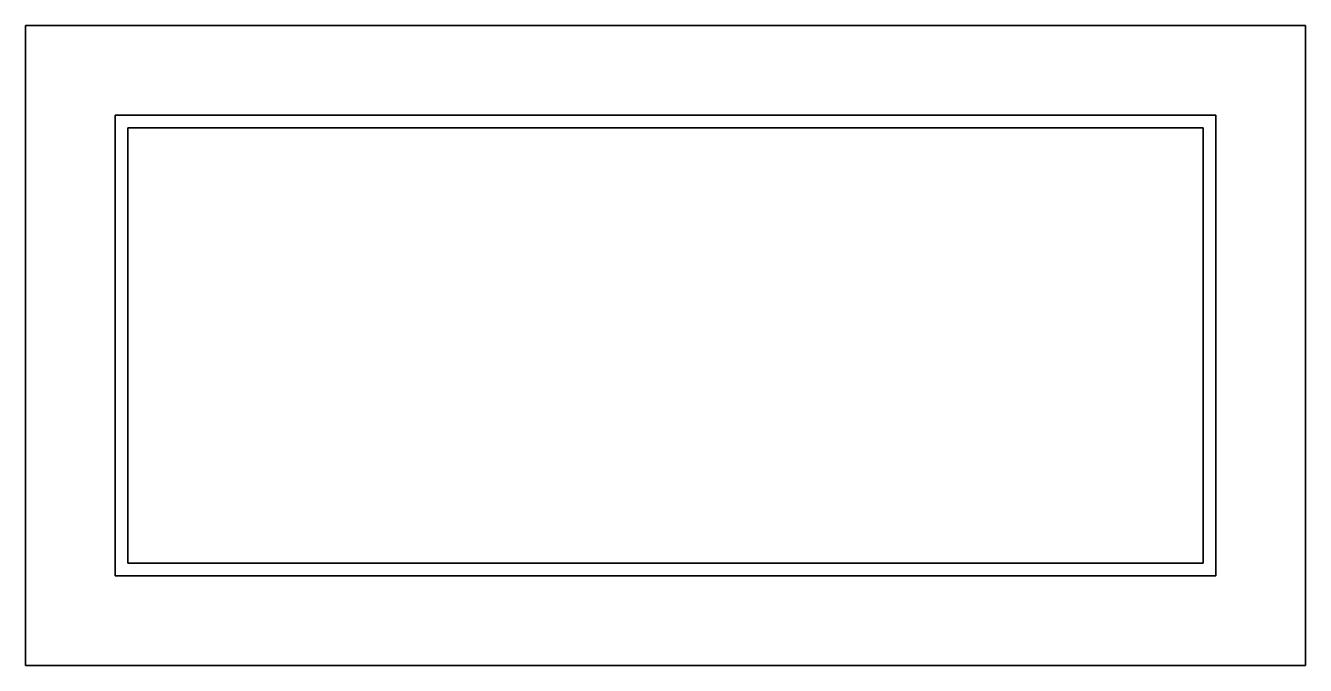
# Model space of a CAD drawing. Header units: millimetres. Extents: x 0 to 1000, y -500 to 0.
import ezdxf

# ---------------------------------------------------------------- set-up
doc = ezdxf.new("R2010")
doc.units = ezdxf.units.MM

msp = doc.modelspace()

# ---------------------------------------------------------------- linework, layer by layer
for points, invisible_edges in [([(80, -500), (0, -500), (0, 0), (80, 0)], 8), ([(920, -80), (920, 0), (80, 0), (80, -80)], 5), ([(920, 0), (1000, 0), (1000, -500), (920, -500)], 8), ([(70, 0, 18), (0, 0, 18), (0, -500, 18), (70, -500, 18)], 8), ([(930, -70, 18), (930, 0, 18), (70, 0, 18), (70, -70, 18)], 5), ([(930, -500, 18), (1000, -500, 18), (1000, 0, 18), (930, 0, 18)], 8), ([(930, -70, 12), (930, -80, 12), (70, -80, 12), (70, -70, 12)], 2), ([(70, -80, 12), (80, -80, 12), (80, -420, 12), (70, -420, 12)], 5), ([(930, -420, 12), (920, -420, 12), (920, -80, 12), (930, -80, 12)], 5), ([(70, -430, 12), (70, -420, 12), (930, -420, 12), (930, -430, 12)], 2), ([(70, -430, 18), (70, -500, 18), (930, -500, 18), (930, -430, 18)], 5), ([(920, -420), (920, -500), (80, -500), (80, -420)], 5)]:
    msp.add_3dface(points, dxfattribs=dict(invisible_edges=invisible_edges))
for points in [[(1000, 0, 18), (1000, 0), (0, 0), (0, 0, 18)], [(0, 0, 18), (0, 0), (0, -500), (0, -500, 18)], [(1000, -500, 18), (1000, -500), (1000, 0), (1000, 0, 18)], [(930, -70, 12), (930, -70, 18), (70, -70, 18), (70, -70, 12)], [(70, -70, 18), (70, -70, 12), (70, -430, 12), (70, -430, 18)], [(930, -430, 12), (930, -430, 18), (930, -70, 18), (930, -70, 12)], [(80, -420, 12), (80, -420), (80, -80), (80, -80, 12)], [(80, -80, 12), (80, -80), (920, -80), (920, -80, 12)], [(920, -80), (920, -80, 12), (920, -420, 12), (920, -420)], [(920, -420, 12), (920, -420), (80, -420), (80, -420, 12)], [(70, -430, 12), (70, -430, 18), (930, -430, 18), (930, -430, 12)], [(0, -500, 18), (0, -500), (1000, -500), (1000, -500, 18)]]:
    msp.add_3dface(points)

doc.saveas('drawing.dxf')
